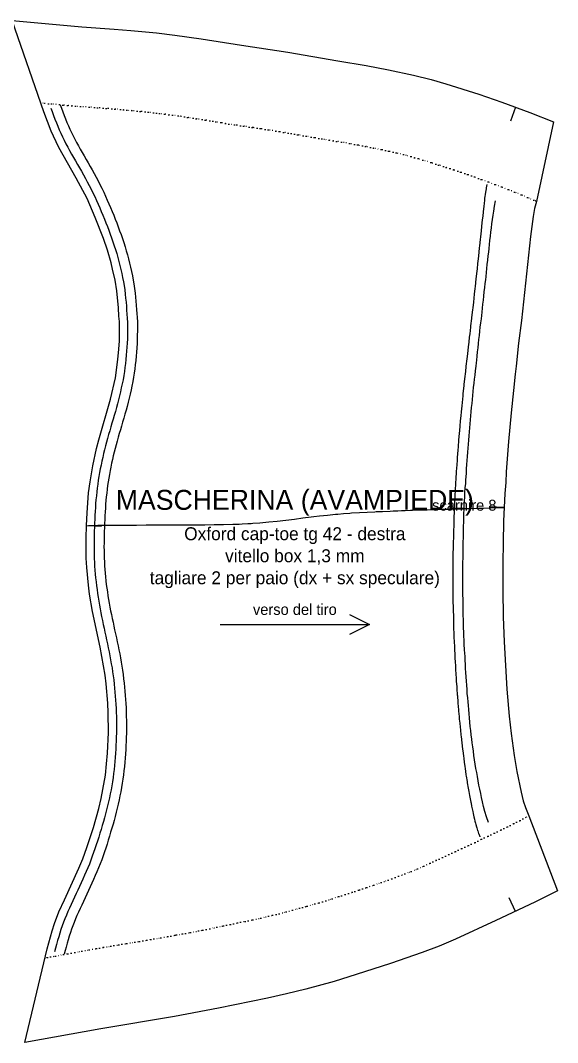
# Model space of a CAD drawing. Header units: millimetres. Extents: x -5 to 886, y -548 to 0.
# Drawn here: x 220.7 to 328.5, y -205.2 to 0 of the extents above; entities that cross this region are included whole.
import ezdxf
from ezdxf.enums import TextEntityAlignment as Align

# ---------------------------------------------------------------- set-up
doc = ezdxf.new("R2010")
doc.units = ezdxf.units.MM
for name, pattern in [('CENTER', [5.08, 3.175, -0.635, 0.635, -0.635]), ('DASHDOT', [3.556, 2.54, -0.508, 0, -0.508]), ('DASHED', [1.524, 1.27, -0.254]), ('DOT', [0.508, 0, -0.508])]:
    doc.linetypes.add(name, pattern=pattern)
for name, color, linetype in [('ASSE', 6, 'CENTER'), ('CUCITURA', 1, 'DASHED'), ('MONTAGGIO', 5, 'DOT'), ('RIFERIMENTO', 3, 'CONTINUOUS'), ('SCARNITURA', 8, 'DASHDOT'), ('TACCHE', 7, 'CONTINUOUS'), ('TAGLIO', 7, 'CONTINUOUS'), ('TESTO', 7, 'CONTINUOUS')]:
    doc.layers.add(name, color=color, linetype=linetype)

msp = doc.modelspace()

# ---------------------------------------------------------------- linework, layer by layer
at = {"layer": 'ASSE'}
for points in [[(267.37, -100.94), (268.78, -100.83), (268.78, -100.83), (270.53, -100.67), (270.53, -100.67), (272.26, -100.49), (272.26, -100.49), (273.98, -100.29), (273.98, -100.29), (275.68, -100.09), (275.68, -100.09), (277.37, -99.87), (277.37, -99.87), (279.04, -99.67), (279.04, -99.67), (279.56, -99.6), (280.7, -99.47), (280.7, -99.47), (282.34, -99.28), (282.34, -99.28), (283.97, -99.12), (283.97, -99.12), (284.41, -99.08), (285.58, -98.97), (285.58, -98.97), (286.83, -98.89), (287.17, -98.86), (287.17, -98.86), (288.75, -98.77), (288.75, -98.77), (290.32, -98.69), (290.32, -98.69), (291.87, -98.61), (291.87, -98.61), (292.12, -98.6), (293.4, -98.54), (293.4, -98.54), (294.92, -98.48), (294.92, -98.48), (295.54, -98.45), (296.43, -98.42), (296.43, -98.42), (297.23, -98.39), (297.92, -98.36), (297.92, -98.36), (299.02, -98.32), (299.41, -98.31), (299.41, -98.31), (300.88, -98.25), (300.88, -98.25), (302.34, -98.21), (302.34, -98.21), (303.79, -98.16), (303.79, -98.16), (305.23, -98.12), (305.23, -98.12), (306.66, -98.07), (306.66, -98.07), (308.08, -98.03), (308.08, -98.03), (309.49, -97.99), (309.49, -97.99), (310, -97.98), (310.89, -97.95), (310.89, -97.95), (312.28, -97.91), (312.28, -97.91), (313.1, -97.88), (313.66, -97.87), (313.66, -97.87), (315.04, -97.83), (315.04, -97.83), (316.4, -97.79), (316.4, -97.79), (316.98, -97.77), (317.76, -97.75), (317.76, -97.75), (317.76, -97.75), (317.8, -97.75)], [(234.31, -101.38), (234.31, -101.38), (234.31, -101.38), (234.31, -101.38), (235.37, -101.36), (236.24, -101.34), (236.24, -101.34), (238.17, -101.31), (238.17, -101.31), (239.12, -101.3), (240.1, -101.3), (240.1, -101.3)], [(240.1, -101.3), (242.03, -101.28), (242.03, -101.28), (243.62, -101.28), (243.99, -101.28), (243.99, -101.28), (245.95, -101.27), (245.95, -101.27), (247.2, -101.27)], [(247.2, -101.27), (247.91, -101.27), (247.91, -101.27), (248.65, -101.27), (249.88, -101.27), (249.88, -101.27), (251.1, -101.27), (251.84, -101.26), (251.84, -101.26), (253.79, -101.26), (253.79, -101.26), (254.91, -101.25), (255.74, -101.24), (255.74, -101.24), (256.86, -101.23), (257.67, -101.23), (257.67, -101.23), (259.58, -101.2), (259.58, -101.2), (261.47, -101.17), (261.47, -101.17), (263.34, -101.12), (263.34, -101.12), (264.57, -101.08), (265.18, -101.06), (265.18, -101.06), (266.37, -101), (266.99, -100.97), (266.99, -100.97), (267.37, -100.94)]]:
    msp.add_lwpolyline(points, dxfattribs=at)
at = {"layer": 'CUCITURA'}
for points in [[(226.79, -17.58), (227.05, -18.31), (227.32, -19.05), (227.6, -19.79), (227.88, -20.52), (228.17, -21.24), (228.48, -21.96), (228.78, -22.66), (229.11, -23.35), (229.46, -24.05), (229.81, -24.74), (230.18, -25.42), (230.55, -26.12), (230.94, -26.81), (231.33, -27.5), (231.72, -28.19), (232.12, -28.89), (232.52, -29.58), (232.92, -30.28), (233.32, -30.99), (233.71, -31.71), (234.1, -32.42), (234.48, -33.15), (234.85, -33.85), (235.24, -34.58), (235.61, -35.35), (235.96, -36.11), (236.28, -36.86), (236.6, -37.6), (236.91, -38.34), (237.23, -39.1), (237.54, -39.86), (237.84, -40.61), (238.13, -41.37), (238.42, -42.13), (238.71, -42.9), (238.98, -43.67), (239.25, -44.44), (239.51, -45.21), (239.77, -46.01), (240, -46.79), (240.23, -47.58), (240.46, -48.38), (240.66, -49.19), (240.85, -49.99), (241.03, -50.79), (241.2, -51.62), (241.34, -52.44), (241.47, -53.22), (241.62, -54.07), (241.71, -54.92), (241.79, -55.72), (241.87, -56.52), (241.94, -57.34), (242, -58.18), (242.04, -58.98), (242.1, -59.75), (242.16, -60.61), (242.17, -61.48), (242.16, -62.31), (242.14, -63.09), (242.14, -63.9), (242.12, -64.76), (242.06, -65.6), (242, -66.41), (241.92, -67.22), (241.85, -68.05), (241.75, -68.87), (241.65, -69.67), (241.54, -70.5), (241.41, -71.3), (241.29, -72.13), (241.1, -72.97), (240.93, -73.75), (240.76, -74.55), (240.56, -75.35), (240.37, -76.15), (240.16, -76.94), (239.95, -77.72), (239.73, -78.51), (239.5, -79.29), (239.28, -80.06), (239.05, -80.84), (238.83, -81.6), (238.6, -82.37), (238.38, -83.13), (238.17, -83.9), (237.95, -84.66), (237.76, -85.41), (237.56, -86.18), (237.37, -86.94), (237.19, -87.71), (237.02, -88.47), (236.86, -89.24), (236.7, -90), (236.57, -90.77), (236.43, -91.54), (236.31, -92.31), (236.19, -93.08), (236.09, -93.86), (236, -94.64), (235.92, -95.41), (235.84, -96.2), (235.77, -96.97), (235.72, -97.75), (235.67, -98.54), (235.63, -99.33), (235.6, -100.12), (235.56, -100.92), (235.53, -101.71), (235.51, -102.5), (235.49, -103.3), (235.46, -104.09), (235.46, -104.87), (235.45, -105.66), (235.46, -106.44), (235.48, -107.22), (235.5, -108.01), (235.54, -108.79), (235.57, -109.57), (235.63, -110.35), (235.69, -111.13), (235.76, -111.9), (235.85, -112.68), (235.94, -113.46), (236.05, -114.23), (236.15, -115.01), (236.28, -115.79), (236.4, -116.57), (236.54, -117.34), (236.68, -118.11), (236.83, -118.89), (236.98, -119.66), (237.14, -120.44), (237.3, -121.22), (237.48, -122), (237.64, -122.78), (237.82, -123.57), (237.98, -124.36), (238.15, -125.14), (238.31, -125.94), (238.47, -126.73), (238.63, -127.53), (238.78, -128.33), (238.92, -129.13), (239.06, -129.94), (239.19, -130.75), (239.31, -131.57), (239.41, -132.39), (239.51, -133.22), (239.56, -134.03), (239.65, -134.82), (239.71, -135.65), (239.78, -136.44), (239.84, -137.27), (239.88, -138.08), (239.92, -138.92), (239.93, -139.75), (239.94, -140.54), (239.95, -141.36), (239.96, -142.18), (239.95, -143.02), (239.91, -143.84), (239.89, -144.64), (239.85, -145.45), (239.81, -146.27), (239.77, -147.1), (239.7, -147.92), (239.63, -148.72), (239.56, -149.54), (239.46, -150.36), (239.37, -151.17), (239.26, -151.99), (239.14, -152.8), (239.01, -153.62), (238.86, -154.44), (238.7, -155.24), (238.54, -156.05), (238.36, -156.85), (238.17, -157.65), (237.98, -158.45), (237.77, -159.25), (237.55, -160.03), (237.34, -160.81), (237.11, -161.6), (236.88, -162.38), (236.64, -163.15), (236.4, -163.92), (236.15, -164.71), (235.89, -165.48), (235.64, -166.25), (235.37, -167.01), (235.1, -167.78), (234.82, -168.57), (234.51, -169.36), (234.18, -170.11), (233.86, -170.86), (233.53, -171.6), (233.21, -172.34), (232.86, -173.09), (232.52, -173.82), (232.18, -174.55), (231.84, -175.27), (231.5, -176), (231.16, -176.72), (230.83, -177.44), (230.5, -178.16), (230.19, -178.87), (229.89, -179.59), (229.6, -180.31), (229.31, -181.03), (229.05, -181.75), (228.8, -182.48), (228.57, -183.21), (228.35, -183.96), (228.13, -184.71), (227.92, -185.47), (227.73, -186.22), (227.54, -186.98)], [(228.68, -16.92), (228.93, -17.64), (229.2, -18.35), (229.47, -19.08), (229.74, -19.78), (230.02, -20.47), (230.32, -21.17), (230.6, -21.83), (230.91, -22.47), (231.25, -23.15), (231.58, -23.81), (231.94, -24.47), (232.31, -25.15), (232.68, -25.83), (233.07, -26.51), (233.46, -27.2), (233.86, -27.89), (234.25, -28.59), (234.66, -29.29), (235.07, -30.02), (235.47, -30.75), (235.87, -31.48), (236.25, -32.22), (236.62, -32.92), (237.02, -33.67), (237.42, -34.49), (237.78, -35.3), (238.12, -36.07), (238.44, -36.82), (238.75, -37.56), (239.08, -38.34), (239.4, -39.12), (239.7, -39.88), (240, -40.65), (240.29, -41.43), (240.59, -42.21), (240.87, -43), (241.14, -43.79), (241.41, -44.59), (241.68, -45.41), (241.92, -46.23), (242.15, -47.03), (242.39, -47.86), (242.6, -48.71), (242.8, -49.54), (242.99, -50.37), (243.17, -51.24), (243.32, -52.11), (243.44, -52.88), (243.6, -53.79), (243.7, -54.73), (243.78, -55.52), (243.86, -56.33), (243.94, -57.18), (244, -58.07), (244.04, -58.85), (244.1, -59.6), (244.16, -60.53), (244.17, -61.48), (244.16, -62.35), (244.14, -63.11), (244.14, -63.92), (244.12, -64.86), (244.05, -65.75), (243.99, -66.58), (243.92, -67.39), (243.84, -68.25), (243.74, -69.11), (243.64, -69.92), (243.52, -70.8), (243.38, -71.6), (243.26, -72.5), (243.05, -73.41), (242.89, -74.18), (242.7, -75), (242.51, -75.82), (242.31, -76.64), (242.09, -77.46), (241.88, -78.25), (241.65, -79.06), (241.42, -79.85), (241.2, -80.62), (240.97, -81.41), (240.75, -82.16), (240.52, -82.93), (240.31, -83.67), (240.1, -84.44), (239.88, -85.19), (239.69, -85.91), (239.5, -86.66), (239.32, -87.4), (239.14, -88.15), (238.98, -88.9), (238.82, -89.65), (238.67, -90.37), (238.53, -91.13), (238.4, -91.87), (238.29, -92.61), (238.17, -93.36), (238.08, -94.11), (237.99, -94.86), (237.91, -95.61), (237.83, -96.38), (237.76, -97.13), (237.72, -97.87), (237.67, -98.66), (237.62, -99.43), (237.59, -100.2), (237.56, -101), (237.53, -101.78), (237.51, -102.56), (237.48, -103.36), (237.46, -104.12), (237.46, -104.88), (237.45, -105.66), (237.46, -106.41), (237.48, -107.18), (237.5, -107.93), (237.53, -108.69), (237.57, -109.45), (237.63, -110.19), (237.68, -110.96), (237.75, -111.7), (237.84, -112.46), (237.92, -113.21), (238.03, -113.96), (238.13, -114.72), (238.25, -115.47), (238.37, -116.24), (238.5, -116.98), (238.64, -117.74), (238.79, -118.5), (238.94, -119.26), (239.1, -120.04), (239.26, -120.8), (239.43, -121.58), (239.59, -122.35), (239.77, -123.15), (239.93, -123.94), (240.11, -124.72), (240.27, -125.54), (240.43, -126.33), (240.6, -127.16), (240.74, -127.97), (240.89, -128.78), (241.03, -129.61), (241.17, -130.44), (241.29, -131.31), (241.4, -132.15), (241.5, -133.04), (241.55, -133.85), (241.64, -134.64), (241.7, -135.5), (241.77, -136.29), (241.83, -137.14), (241.88, -137.98), (241.92, -138.87), (241.93, -139.73), (241.94, -140.51), (241.95, -141.35), (241.96, -142.19), (241.95, -143.08), (241.91, -143.92), (241.88, -144.71), (241.85, -145.54), (241.81, -146.37), (241.76, -147.24), (241.69, -148.08), (241.62, -148.88), (241.55, -149.75), (241.45, -150.6), (241.35, -151.41), (241.24, -152.27), (241.11, -153.11), (240.98, -153.95), (240.83, -154.81), (240.66, -155.64), (240.5, -156.46), (240.31, -157.3), (240.12, -158.11), (239.92, -158.93), (239.7, -159.77), (239.48, -160.57), (239.26, -161.35), (239.03, -162.15), (238.79, -162.96), (238.55, -163.74), (238.31, -164.52), (238.06, -165.33), (237.79, -166.12), (237.53, -166.9), (237.26, -167.67), (236.99, -168.46), (236.69, -169.28), (236.35, -170.12), (236.02, -170.9), (235.7, -171.66), (235.36, -172.41), (235.03, -173.16), (234.68, -173.93), (234.33, -174.67), (233.99, -175.4), (233.65, -176.12), (233.31, -176.84), (232.98, -177.56), (232.65, -178.27), (232.33, -178.97), (232.02, -179.67), (231.73, -180.35), (231.45, -181.05), (231.18, -181.74), (230.93, -182.42), (230.7, -183.1), (230.48, -183.79), (230.27, -184.52), (230.06, -185.25), (229.86, -185.99), (229.66, -186.72), (229.48, -187.45)]]:
    msp.add_lwpolyline(points, dxfattribs=at)
at = {"layer": 'MONTAGGIO'}
for points in [[(324.28, -36.31), (324.11, -36.24), (323.75, -36.08), (322.83, -35.69), (322.48, -35.53), (321.54, -35.13), (321.21, -35), (320.23, -34.59), (319.91, -34.46), (318.91, -34.06), (318.6, -33.95), (317.57, -33.55), (317.27, -33.43), (316.21, -33.02), (315.93, -32.92), (314.84, -32.51), (314.58, -32.42), (313.45, -32), (313.22, -31.92), (312.05, -31.5), (311.85, -31.42), (310.62, -30.99), (310.47, -30.94), (309.19, -30.5), (309.08, -30.47), (307.71, -30.01), (307.67, -30), (306.9, -29.75), (306.23, -29.54), (306.18, -29.53), (304.83, -29.08), (304.66, -29.03), (303.4, -28.63), (303.08, -28.53), (301.97, -28.18), (301.47, -28.03), (300.52, -27.74), (299.83, -27.55), (299.06, -27.33), (298.17, -27.09), (297.59, -26.94), (296.5, -26.68), (296.1, -26.58), (294.85, -26.3), (294.61, -26.24), (293.21, -25.95), (293.11, -25.93), (292.01, -25.7), (291.62, -25.62), (291.59, -25.61), (290.14, -25.33), (289.97, -25.3), (288.64, -25.05), (288.36, -24.99), (287.15, -24.76), (286.74, -24.69), (285.66, -24.51), (285.12, -24.42), (284.17, -24.28), (283.46, -24.17), (282.67, -24.04), (281.73, -23.89), (281.17, -23.79), (279.95, -23.58), (279.66, -23.53), (278.15, -23.27), (278.14, -23.27), (278.06, -23.26), (276.63, -23), (276.33, -22.95), (275.07, -22.72), (274.47, -22.62), (273.52, -22.46), (272.64, -22.32), (271.95, -22.2), (270.82, -22.03), (270.39, -21.96), (269.01, -21.76), (268.82, -21.72), (267.46, -21.52), (267.27, -21.49), (267.24, -21.48), (265.68, -21.25), (265.44, -21.22), (264.1, -21.03), (263.67, -20.96), (262.52, -20.79), (261.83, -20.67), (260.94, -20.51), (259.93, -20.35), (259.33, -20.24), (258.03, -20.03), (257.74, -19.99), (256.15, -19.74), (256.13, -19.74), (255.98, -19.72), (254.51, -19.49), (254.24, -19.45), (252.88, -19.25), (252.35, -19.18), (251.24, -19.02), (250.46, -18.92), (249.61, -18.81), (248.6, -18.7), (247.98, -18.62), (246.76, -18.48), (246.34, -18.43), (244.95, -18.29), (244.7, -18.26), (243.16, -18.12), (243.07, -18.11), (242.07, -18.01), (241.44, -17.95), (241.39, -17.95), (239.81, -17.81), (239.63, -17.79), (238.18, -17.67), (237.89, -17.65), (236.56, -17.55), (236.17, -17.53), (234.94, -17.44), (234.46, -17.41), (233.33, -17.34), (232.75, -17.3), (231.71, -17.22), (231, -17.16), (230.1, -17.07), (229.17, -16.98), (228.49, -16.9), (227.34, -16.79), (226.88, -16.76), (225.51, -16.64), (225.26, -16.61), (224.78, -16.57)], [(225.63, -188.17), (225.9, -188.13), (226.11, -188.09), (227.34, -187.87), (227.69, -187.8), (228.77, -187.61), (229.29, -187.5), (230.19, -187.34), (230.88, -187.21), (231.6, -187.07), (232.46, -186.9), (233.03, -186.8), (234.06, -186.61), (234.48, -186.55), (235.66, -186.34), (235.92, -186.29), (237.25, -186.07), (237.37, -186.05), (238.42, -185.87), (238.82, -185.8), (238.85, -185.8), (240.27, -185.57), (240.45, -185.54), (241.72, -185.33), (242.05, -185.28), (243.16, -185.1), (243.66, -185.02), (244.6, -184.86), (245.26, -184.75), (246.04, -184.63), (246.86, -184.48), (247.46, -184.38), (248.46, -184.21), (248.88, -184.14), (250.05, -183.93), (250.28, -183.89), (251.64, -183.64), (251.69, -183.63), (252, -183.57), (253.1, -183.38), (253.23, -183.36), (254.51, -183.12), (254.82, -183.07), (255.91, -182.86), (256.4, -182.77), (257.31, -182.59), (257.98, -182.46), (258.71, -182.31), (259.55, -182.14), (260.09, -182.03), (261.12, -181.81), (261.46, -181.74), (262.68, -181.48), (262.84, -181.44), (264.25, -181.15), (264.25, -181.15), (264.27, -181.14), (265.67, -180.87), (265.8, -180.84), (267.11, -180.57), (267.37, -180.52), (268.51, -180.27), (268.93, -180.18), (269.91, -179.96), (270.5, -179.82), (271.29, -179.63), (272.06, -179.44), (272.66, -179.3), (273.62, -179.05), (274.01, -178.95), (275.17, -178.64), (275.32, -178.6), (276.17, -178.36), (276.63, -178.24), (276.7, -178.22), (277.99, -177.88), (278.26, -177.8), (279.32, -177.5), (279.8, -177.35), (280.65, -177.11), (281.32, -176.9), (281.97, -176.7), (282.84, -176.43), (283.29, -176.29), (284.34, -175.96), (284.6, -175.88), (285.83, -175.47), (285.9, -175.45), (286.57, -175.23), (287.21, -175.03), (287.28, -175.01), (288.58, -174.58), (288.76, -174.53), (289.94, -174.13), (290.23, -174.03), (291.29, -173.67), (291.67, -173.55), (292.63, -173.22), (293.11, -173.05), (293.97, -172.75), (294.53, -172.55), (295.29, -172.28), (295.95, -172.05), (296.6, -171.8), (297.34, -171.53), (297.89, -171.31), (298.71, -170.99), (299.17, -170.8), (300.07, -170.44), (300.44, -170.28), (301.41, -169.86), (301.69, -169.73), (302.73, -169.25), (302.94, -169.16), (304.05, -168.65), (304.19, -168.58), (305.38, -168.04), (305.46, -168), (306.7, -167.43), (306.73, -167.42), (307.87, -166.89), (308.01, -166.83), (308.02, -166.83), (309.31, -166.23), (309.34, -166.22), (310.61, -165.62), (310.66, -165.6), (311.91, -165.02), (311.97, -164.99), (313.2, -164.4), (313.28, -164.36), (314.48, -163.78), (314.59, -163.74), (315.77, -163.17), (315.89, -163.11), (317.06, -162.55), (317.19, -162.48), (318.34, -161.92), (318.47, -161.86), (319.62, -161.29), (319.76, -161.22), (320.88, -160.65), (321.02, -160.57), (322.12, -160), (322.28, -159.92), (322.79, -159.64)]]:
    msp.add_lwpolyline(points, dxfattribs=at)
at = {"layer": 'RIFERIMENTO'}
msp.add_lwpolyline([(314.36, -32.92), (314.36, -32.92), (314.36, -32.92), (314.35, -32.92), (314.22, -33.59), (314.21, -33.65), (314.11, -34.27), (314.08, -34.41), (314, -34.98), (313.96, -35.24), (313.9, -35.75), (313.85, -36.18), (313.79, -36.63), (313.71, -37.39), (313.67, -37.73), (313.51, -39.21), (313.42, -40.07), (313.36, -40.55), (313.19, -42.21), (313.06, -43.44), (313, -43.97), (312.87, -45.27), (312.83, -45.62), (312.81, -45.74), (312.66, -47.22), (312.59, -47.85), (312.49, -48.77), (312.37, -49.89), (312.33, -50.32), (312.16, -51.85), (312.16, -51.86), (312.16, -51.87), (311.99, -53.41), (311.94, -53.83), (311.81, -54.96), (311.72, -55.78), (311.63, -56.52), (311.5, -57.71), (311.45, -58.1), (311.27, -59.66), (311.27, -59.68), (311.25, -59.81), (311.08, -61.3), (311.04, -61.6), (310.89, -62.92), (310.82, -63.55), (310.69, -64.56), (310.58, -65.5), (310.5, -66.23), (310.36, -67.46), (310.31, -67.91), (310.13, -69.42), (310.12, -69.62), (309.96, -71.06), (309.92, -71.36), (309.92, -71.39), (309.73, -73.11), (309.7, -73.37), (309.54, -74.89), (309.5, -75.36), (309.37, -76.69), (309.29, -77.37), (309.17, -78.53), (309.1, -79.38), (309, -80.4), (308.91, -81.42), (308.84, -82.31), (308.74, -83.49), (308.67, -84.25), (308.57, -85.58), (308.51, -86.26), (308.4, -87.71), (308.36, -88.31), (308.24, -89.91), (308.21, -90.44), (308.1, -92.17), (308.06, -92.68), (307.96, -94.58), (307.93, -95.09), (307.82, -97.44), (307.79, -98.04), (307.7, -100.38), (307.68, -100.99), (307.63, -102.88), (307.61, -103.41), (307.57, -105.12), (307.56, -105.67), (307.54, -107.23), (307.53, -107.81), (307.52, -109.25), (307.51, -109.89), (307.51, -111.19), (307.51, -111.9), (307.51, -113.08), (307.52, -113.87), (307.53, -114.9), (307.53, -115.81), (307.54, -116.69), (307.56, -117.71), (307.58, -118.43), (307.61, -119.58), (307.62, -120.14), (307.65, -121.42), (307.67, -121.82), (307.72, -123.24), (307.73, -123.46), (307.79, -125.04), (307.79, -125.07), (307.81, -125.32), (307.86, -126.65), (307.88, -126.81), (307.94, -128.2), (307.97, -128.56), (308.03, -129.72), (308.06, -130.28), (308.11, -131.22), (308.17, -132), (308.21, -132.69), (308.28, -133.68), (308.31, -134.15), (308.4, -135.35), (308.42, -135.58), (308.52, -136.87), (308.53, -136.98), (308.53, -137.01), (308.64, -138.36), (308.67, -138.63), (308.77, -139.73), (308.81, -140.25), (308.89, -141.07), (308.97, -141.85), (309.02, -142.4), (309.13, -143.44), (309.16, -143.71), (309.31, -145.02), (309.31, -145.02), (309.31, -145.03), (309.46, -146.3), (309.49, -146.59), (309.62, -147.59), (309.69, -148.17), (309.79, -148.86), (309.91, -149.75), (309.97, -150.15), (310.15, -151.36), (310.15, -151.44), (310.2, -151.71), (310.37, -152.75), (310.41, -153.03), (310.6, -154.1), (310.72, -154.78), (310.86, -155.56), (311.12, -156.91), (311.17, -157.14), (311.29, -157.75), (311.51, -158.8), (311.6, -159.21), (311.75, -159.89), (311.83, -160.3), (311.94, -160.72), (312.04, -161.15), (312.12, -161.43), (312.24, -161.89), (312.3, -162.08), (312.46, -162.57), (312.5, -162.68), (312.68, -163.21), (312.7, -163.26), (312.92, -163.83), (312.93, -163.84), (312.93, -163.84)], dxfattribs=at)
at = {"layer": 'SCARNITURA'}
msp.add_lwpolyline([(314.66, -161.01), (314.26, -159.84), (313.94, -158.77), (313.68, -157.78), (313.47, -156.86), (313.28, -155.98), (313.11, -155.18), (312.93, -154.33), (312.76, -153.47), (312.6, -152.65), (312.44, -151.78), (312.3, -150.98), (312.15, -150.15), (312.01, -149.27), (311.88, -148.41), (311.75, -147.54), (311.63, -146.69), (311.52, -145.82), (311.42, -145.03), (311.32, -144.26), (311.22, -143.43), (311.11, -142.55), (311.02, -141.7), (310.93, -140.86), (310.85, -140), (310.77, -139.16), (310.7, -138.32), (310.63, -137.5), (310.57, -136.78), (310.5, -136), (310.42, -135.12), (310.36, -134.28), (310.29, -133.43), (310.24, -132.61), (310.18, -131.76), (310.13, -130.92), (310.08, -130.1), (310.04, -129.26), (310, -128.42), (309.97, -127.62), (309.94, -127.07), (309.86, -126.29), (309.81, -125.25), (309.77, -124.42), (309.74, -123.58), (309.71, -122.76), (309.68, -121.94), (309.65, -121.11), (309.63, -120.27), (309.61, -119.44), (309.59, -118.64), (309.57, -117.82), (309.56, -116.98), (309.55, -116.15), (309.54, -115.33), (309.54, -114.51), (309.53, -113.69), (309.53, -112.87), (309.53, -112.05), (309.53, -111.23), (309.53, -110.42), (309.53, -109.61), (309.54, -108.76), (309.55, -107.93), (309.56, -107.14), (309.57, -106.31), (309.59, -105.5), (309.6, -104.68), (309.62, -103.84), (309.64, -103.04), (309.66, -102.3), (309.67, -101.51), (309.69, -100.68), (309.71, -99.8), (309.75, -98.95), (309.78, -98.15), (309.81, -97.31), (309.85, -96.46), (309.89, -95.66), (309.94, -94.76), (310.01, -93.8), (310.09, -92.94), (310.15, -92.23), (310.2, -91.63), (310.23, -90.88), (310.28, -89.98), (310.34, -89.11), (310.39, -88.32), (310.45, -87.5), (310.51, -86.65), (310.58, -85.83), (310.64, -85.04), (310.7, -84.23), (310.77, -83.4), (310.84, -82.59), (310.91, -81.78), (310.98, -80.97), (311.05, -80.16), (311.13, -79.34), (311.21, -78.53), (311.28, -77.72), (311.36, -76.89), (311.44, -76.09), (311.52, -75.28), (311.61, -74.46), (311.69, -73.66), (311.78, -72.84), (311.87, -72.02), (311.96, -71.2), (312.06, -70.34), (312.18, -69.43), (312.28, -68.73), (312.34, -68.17), (312.4, -67.41), (312.49, -66.53), (312.57, -65.69), (312.66, -64.88), (312.75, -64.06), (312.84, -63.23), (312.93, -62.4), (313.03, -61.59), (313.14, -60.72), (313.25, -59.88), (313.34, -59.25), (313.4, -58.58), (313.48, -57.77), (313.56, -56.95), (313.65, -56.13), (313.73, -55.32), (313.82, -54.49), (313.93, -53.61), (314.03, -52.78), (314.12, -52.09), (314.19, -51.41), (314.26, -50.62), (314.34, -49.78), (314.43, -48.96), (314.52, -48.11), (314.62, -47.25), (314.71, -46.49), (314.79, -45.75), (314.88, -44.96), (314.96, -44.14), (315.06, -43.32), (315.15, -42.48), (315.26, -41.63), (315.36, -40.84), (315.46, -39.97), (315.59, -39.11), (315.71, -38.26), (315.86, -37.3), (316.06, -36.22)], dxfattribs=at)
at = {"layer": 'TACCHE'}
for points in [[(320.1, -17.4), (319.06, -20.21)], [(317.8, -97.75), (314.8, -97.61)], [(233.94, -101.36), (236.94, -101.48)], [(320.1, -178.84), (318.8, -176.13)]]:
    msp.add_lwpolyline(points, dxfattribs=at)
at = {"layer": 'TAGLIO'}
msp.add_lwpolyline([(219.03, 0), (233.03, -1.28), (239.5, -1.73), (242.81, -2.01), (248, -2.52), (251.69, -2.95), (256.95, -3.68), (265.09, -4.99), (274.35, -6.39), (284.4, -8.11), (290.12, -9.04), (294.61, -9.9), (299.64, -10.98), (303.18, -11.87), (306.07, -12.7), (312.75, -14.83), (317.34, -16.39), (322.99, -18.48), (327.7, -20.37), (324.28, -36.31), (323.91, -37.75), (323.63, -39.35), (323.1, -43.36), (321.28, -60.23), (320.72, -64.75), (320.26, -69.42), (320.03, -70.99), (319.67, -74.27), (319.22, -78.76), (318.7, -84.53), (318.25, -90.64), (318.16, -92.74), (317.94, -94.98), (317.69, -100.53), (317.6, -104.85), (317.54, -108.86), (317.53, -114.43), (317.61, -119.7), (317.79, -124.73), (318.37, -134.21), (318.85, -139.67), (319.23, -143.12), (319.84, -147.56), (320.38, -150.75), (321.22, -154.88), (321.66, -156.68), (322.07, -157.99), (322.79, -159.64), (328.54, -174.69), (323.98, -176.97), (316.14, -180.7), (308.04, -184.42), (304.77, -185.8), (301.34, -187.11), (295.02, -189.3), (288.12, -191.54), (283.68, -192.89), (277.99, -194.45), (274.1, -195.41), (270.3, -196.25), (260.43, -198.29), (251.58, -199.91), (236.82, -202.38), (221.56, -205.17), (226.05, -186.33), (227.03, -182.76), (227.52, -181.28), (228.41, -178.96), (229.5, -176.51), (232.42, -170.16), (233.21, -168.29), (234.03, -166), (235.33, -161.97), (236.4, -158.16), (236.88, -156.15), (237.25, -154.37), (237.72, -151.47), (237.98, -149.25), (238.16, -147.11), (238.35, -142.96), (238.32, -138.96), (238.22, -137.01), (237.9, -133.18), (237.68, -131.4), (237.37, -129.53), (236.67, -125.83), (235.15, -118.65), (234.55, -115.13), (234.31, -113.37), (233.98, -109.79), (233.89, -107.92), (233.86, -103.92), (233.94, -101.38), (234.05, -98.84), (234.36, -94.84), (234.65, -92.59), (235.18, -89.42), (235.97, -85.93), (236.42, -84.2), (238.76, -76.01), (239.73, -71.77), (240.24, -68.09), (240.43, -65.97), (240.55, -64.3), (240.56, -60.42), (240.45, -59.34), (240.37, -57.68), (240.04, -54.28), (239.67, -52.14), (239.19, -49.91), (238.87, -48.65), (238.14, -46.14), (237.32, -43.77), (235.7, -39.58), (234.05, -35.77), (231.87, -31.68), (228.4, -25.49), (227.3, -23.26), (226.85, -22.23), (225.37, -18.36), (219.03, 0)], dxfattribs=at)
at = {"layer": 'TESTO'}
for points in [[(286.78, -119.23), (290.78, -121.23), (286.78, -123.23)], [(260.78, -121.23), (290.78, -121.23)]]:
    msp.add_lwpolyline(points, dxfattribs=at)

# ---------------------------------------------------------------- texts
for s, height, p in [('MASCHERINA (AVAMPIEDE)', 4, (275.78, -96.23)), ('scarnire 8', 2.2, (309.81, -97.31)), ('Oxford cap-toe tg 42 - destra', 2.6, (275.78, -103.03)), ('vitello box 1,3 mm', 2.6, (275.78, -107.45)), ('tagliare 2 per paio (dx + sx speculare)', 2.6, (275.78, -111.87)), ('verso del tiro', 2.2, (275.78, -118.23))]:
    msp.add_text(s, height=height, dxfattribs=at).set_placement(p, align=Align.MIDDLE_CENTER)

doc.saveas('drawing.dxf')
